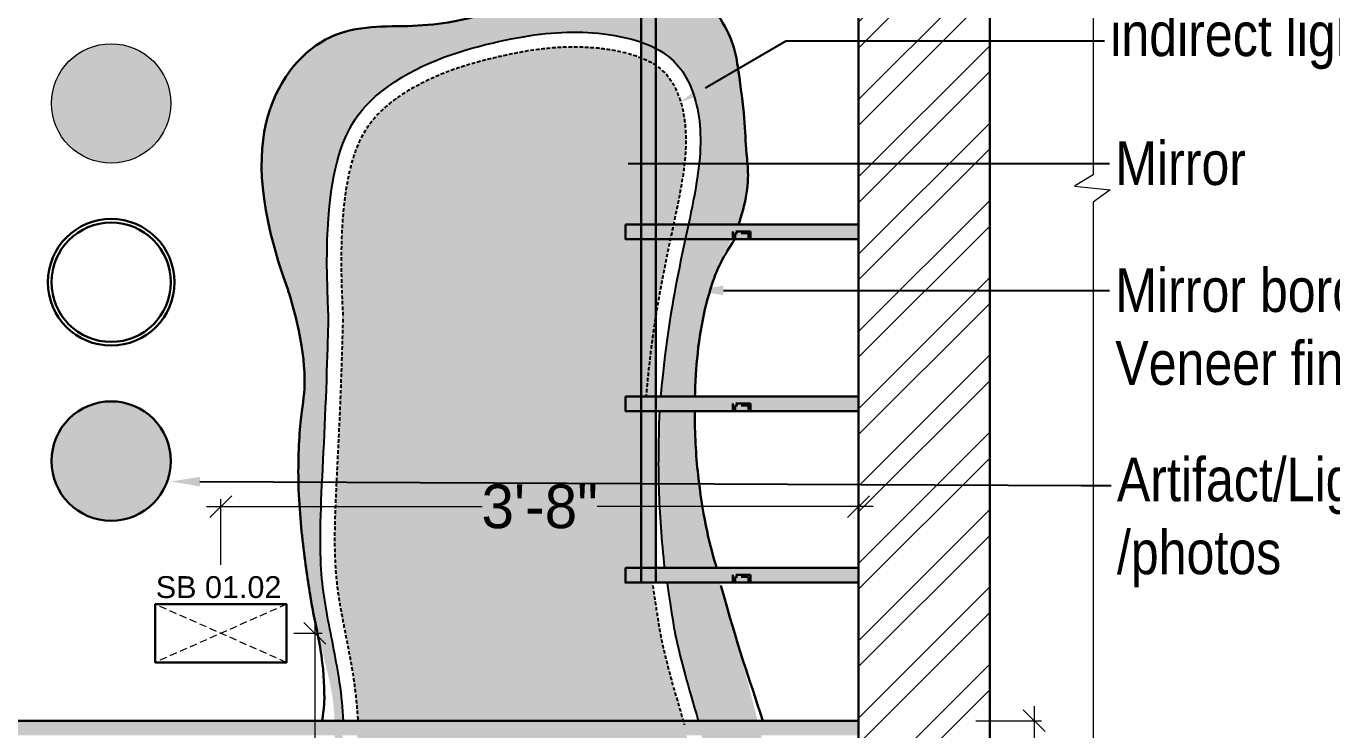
# Model space of a CAD drawing. Header units: millimetres. Extents: x 56222 to 3066687, y -650199 to -121287.
# Drawn here: x 134169.8 to 134259.4, y -183566.9 to -183518.6 of the extents above; entities that cross this region are included whole.
import ezdxf
from ezdxf import colors
from ezdxf.entities.mleader import LeaderData, LeaderLine
from ezdxf.math import Vec2, Vec3

# ---------------------------------------------------------------- set-up
doc = ezdxf.new("R2010")
doc.units = ezdxf.units.MM
doc.header["$MEASUREMENT"] = 0
doc.header["$PDMODE"] = 35
for name, pattern in [('00-Floor Plan$0$DASHED', [0.75, 0.5, -0.25]), ('DASHED', [0.75, 0.5, -0.25]), ('DASHED2', [0.375, 0.25, -0.125]), ('DASHEDX2', [1.5, 1, -0.5])]:
    doc.linetypes.add(name, pattern=pattern)
doc.layers.get('Defpoints').update_dxf_attribs({"color": 220})
doc.layers.add('AR HATCH-7', color=7, linetype='Continuous')
for name, color, linetype, lineweight in [('Dimension', 10, 'DASHEDX2', 20), ('el', 7, 'Continuous', 20), ('ELEC-wires', 1, 'DASHED2', 13), ('Electrical', 84, 'Continuous', 30), ('FURNI', 25, 'Continuous', 5), ('FURNITURE', 32, 'Continuous', 9), ('furniture dimensions', 1, 'DASHED', 0), ('FURNITURE-1', 252, 'Continuous', 13), ('glass', 132, 'Continuous', 20), ('GROUND FLOOR  ( HATCH )', 251, 'Continuous', 9), ('Text', 7, 'Continuous', 15), ('wall', 7, 'Continuous', 30), ('XX~SLAB ( BEAM )~ ( DIM )', 7, 'Continuous', 9)]:
    doc.layers.add(name, color=color, linetype=linetype, lineweight=lineweight)
doc.styles.add('century g', font='GOTHIC.TTF')
doc.styles.get("Standard").update_dxf_attribs({"font": 'arial.ttf', "height": 6})
doc.styles.add('style4', font='ARIALN.TTF')
doc.dimstyles.new('Archana', dxfattribs={"dimtxt": 2, "dimasz": 0.75, "dimexe": 0.5, "dimexo": 0.5, "dimgap": 0, "dimtad": 0, "dimzin": 0, "dimdsep": 46, "dimlunit": 4, "dimtxsty": 'century g', "dimblk": 'OBLIQUE', "dimcen": 0, "dimdle": 1, "dimclrd": 256, "dimclre": 256, "dimclrt": 256, "dimadec": 0, "dimazin": 0, "dimtfac": 1, "dimtofl": 0, "dimtmove": 1, "dimatfit": 3, "dimfxl": 1, "dimfxlon": 1, "dimtolj": 1, "dimtzin": 0, "dimlwd": -1, "dimlwe": -1, "dimarcsym": 0})

# ---------------------------------------------------------------- blocks, each defined once
blk = doc.blocks.new('_Oblique')
at = {"layer": 'wall', "color": 0, "lineweight": -2}
blk.add_line((-0.5, -0.5), (0.5, 0.5), dxfattribs=at)
blk = doc.blocks.new('*D216')
at = {"layer": 'Defpoints', "color": 0, "linetype": 'Continuous', "lineweight": 30, "transparency": 16777216}
for p in [(134226.929, -183566.255, 0), (134238.985, -183566.255), (134226.929, -183572.255)]:
    blk.add_point(p, dxfattribs=at)
at = {"layer": 'furniture dimensions', "color": 5, "linetype": 'Continuous', "transparency": 16777216}
for p, q in [((134238.985, -183565.255), (134238.985, -183567.642)), ((134234.985, -183566.255), (134239.485, -183566.255)), ((134238.985, -183573.255), (134238.985, -183570.868))]:
    blk.add_line(p, q, dxfattribs=at)
at = {"layer": 'furniture dimensions', "color": 5, "linetype": 'ByBlock', "transparency": 16777216}
blk.add_line((134234.985, -183572.255), (134239.485, -183572.255), dxfattribs=at)
at = {"layer": 'furniture dimensions', "color": 5, "linetype": 'Continuous', "transparency": 16777216, "xscale": 1.5, "yscale": 1.5, "zscale": 1.5}
for p, rotation in [((134238.985, -183566.255), 90), ((134238.985, -183572.255), 270)]:
    blk.add_blockref('_Oblique', p, dxfattribs=dict(at, rotation=rotation))
at = {"layer": 'furniture dimensions', "linetype": 'Continuous', "lineweight": 0, "transparency": 16777216, "insert": (134238.985, -183569.255), "char_height": 3, "attachment_point": 5, "rotation": 90, "style": 'century g'}
blk.add_mtext('\\A1;6"', dxfattribs=at)
blk = doc.blocks.new('6616')
at = {"color": 242, "linetype": 'DASHED', "true_color": 0xcd2027}
for p, q in [((386784.791, -36915.771), (386775.784, -36911.784)), ((386784.791, -36911.784), (386775.784, -36915.771))]:
    blk.add_line(p, q, dxfattribs=at)
at = {"layer": 'ELEC-wires', "color": 5, "linetype": 'ByBlock', "lineweight": 30, "ltscale": 4}
blk.add_lwpolyline([(386775.784, -36911.784), (386784.791, -36911.784), (386784.791, -36915.771), (386775.784, -36915.771)], close=True, dxfattribs=at)
blk = doc.blocks.new('*D223')
at = {"layer": 'Defpoints', "color": 0, "linetype": 'Continuous', "lineweight": 30, "transparency": 16777216}
for p in [(134183.189, -183551.568), (134183.189, -183560.261), (134226.929, -183560.995)]:
    blk.add_point(p, dxfattribs=at)
at = {"layer": 'furniture dimensions', "color": 5, "linetype": 'Continuous', "transparency": 16777216}
for p, q in [((134183.189, -183555.568), (134183.189, -183551.068)), ((134182.189, -183551.568), (134201.115, -183551.568)), ((134227.929, -183551.568), (134209.003, -183551.568))]:
    blk.add_line(p, q, dxfattribs=at)
at = {"layer": 'furniture dimensions', "color": 5, "linetype": 'ByBlock', "transparency": 16777216}
blk.add_line((134226.929, -183555.568), (134226.929, -183551.068), dxfattribs=at)
at = {"layer": 'furniture dimensions', "color": 5, "linetype": 'Continuous', "transparency": 16777216, "xscale": 1.5, "yscale": 1.5, "zscale": 1.5, "rotation": 180}
blk.add_blockref('_Oblique', (134183.189, -183551.568), dxfattribs=at)
at = {"layer": 'furniture dimensions', "color": 5, "linetype": 'Continuous', "transparency": 16777216, "xscale": 1.5, "yscale": 1.5, "zscale": 1.5}
blk.add_blockref('_Oblique', (134226.929, -183551.568), dxfattribs=at)
at = {"layer": 'furniture dimensions', "linetype": 'Continuous', "lineweight": 0, "transparency": 16777216, "insert": (134205.059, -183551.568), "char_height": 3, "attachment_point": 5, "style": 'century g'}
blk.add_mtext('\\A1;3\'-8"', dxfattribs=at)
blk = doc.blocks.new('*D224')
at = {"layer": 'Defpoints', "color": 0, "linetype": 'Continuous', "lineweight": 30, "transparency": 16777216}
for p in [(134187.692, -183560.261), (134189.635, -183597.12), (134199.702, -183597.12)]:
    blk.add_point(p, dxfattribs=at)
at = {"layer": 'furniture dimensions', "color": 5, "linetype": 'Continuous', "transparency": 16777216}
for p, q in [((134189.635, -183559.261), (134189.635, -183574.746)), ((134189.635, -183598.12), (134189.635, -183582.635)), ((134193.635, -183597.12), (134189.135, -183597.12))]:
    blk.add_line(p, q, dxfattribs=at)
at = {"layer": 'furniture dimensions', "color": 5, "linetype": 'ByBlock', "transparency": 16777216}
blk.add_line((134188.192, -183560.261), (134190.135, -183560.261), dxfattribs=at)
at = {"layer": 'furniture dimensions', "color": 5, "linetype": 'Continuous', "transparency": 16777216, "xscale": 1.5, "yscale": 1.5, "zscale": 1.5}
for p, rotation in [((134189.635, -183560.261), 90), ((134189.635, -183597.12), 270)]:
    blk.add_blockref('_Oblique', p, dxfattribs=dict(at, rotation=rotation))
at = {"layer": 'furniture dimensions', "linetype": 'Continuous', "lineweight": 0, "transparency": 16777216, "insert": (134189.635, -183578.691), "char_height": 3, "attachment_point": 5, "rotation": 90, "style": 'century g'}
blk.add_mtext('\\A1;3\'-1"', dxfattribs=at)

msp = doc.modelspace()

# ---------------------------------------------------------------- hatches: boundary and pattern name
at = {"layer": 'AR HATCH-7', "lineweight": 18, "true_color": 0x939598, "transparency": 33554687}
h = msp.add_hatch(dxfattribs=at)
h.set_pattern_fill('ANSI32', color=252, scale=10)
h.set_pattern_definition([(45, (-19.982, -2.0757), (-2.65165043, 2.65165043), []), (45, (-18.2143, -2.0757), (-2.65165043, 2.65165043), [])])
h.paths.add_polyline_path([(134097.923, -183473.12), (134093.429, -183473.12), (134093.429, -183597.12), (134097.923, -183597.12)])
h.paths.add_polyline_path([(134235.929, -183473.12), (134226.929, -183473.12), (134226.929, -183597.12), (134235.929, -183597.12)])
at = {"layer": 'AR HATCH-7', "lineweight": 30, "true_color": 0xdec05f, "transparency": 33554687}
h = msp.add_hatch(color=53, dxfattribs=at)
h.dxf.hatch_style = 1
h.paths.add_polyline_path([(134213.024, -183492.12), (134212.024, -183492.12), (134212.024, -183556.784), (134213.024, -183556.784)])
at = {"layer": 'AR HATCH-7', "lineweight": 30, "true_color": 0xc08768, "transparency": 33554653}
h = msp.add_hatch(color=23, dxfattribs=at)
h.dxf.hatch_style = 1
edge = h.paths.add_edge_path()
edge.add_spline(control_points=[(134218.702, -183532.209), (134218.848, -183531.765), (134219.533, -183529.487), (134219.164, -183527.181), (134219.167, -183525.15), (134218.682, -183521.595), (134218.301, -183518.96), (134214.64, -183514.331), (134210.227, -183514.285), (134207.27, -183515.27), (134201.826, -183517.896), (134196.417, -183518.819), (134190.594, -183518.359), (134185.479, -183523.897), (134185.791, -183531.167), (134187.792, -183536.714)], knot_values=[0, 0, 0, 0, 0.226744, 1.226744, 2.226744, 3.226744, 4.226744, 5.226744, 6.226744, 7.226744, 8.226744, 9.226744, 10.226744, 11.226744, 12.226744, 12.226744, 12.226744, 12.226744], degree=3, periodic=0)
edge.add_spline(control_points=[(134187.792, -183536.714), (134187.792, -183536.714), (134188.697, -183539.58), (134189.07, -183543.461), (134188.604, -183545.275), (134188.387, -183550.43), (134188.977, -183555.596), (134189.481, -183558.817), (134190.685, -183563.656), (134190.906, -183564.791), (134190.973, -183566.065), (134190.979, -183566.255)], knot_values=[31.883555, 31.883555, 31.883555, 31.883555, 32.883555, 33.883555, 34.883555, 35.883555, 36.883555, 37.883555, 38.883555, 39.883555, 40, 40, 40, 40], degree=3, periodic=0)
edge.add_spline(control_points=[(134190.979, -183566.255), (134190.99, -183568.348), (134190.968, -183570.33), (134190.903, -183574.255)], knot_values=[31.421017, 31.421017, 31.421017, 31.421017, 31.7448, 31.7448, 31.7448, 31.7448], degree=3, periodic=0)
edge.add_spline(control_points=[(134190.903, -183574.255), (134190.657, -183576.74), (134190.402, -183578.376), (134189.95, -183582.333), (134191.107, -183586.956), (134193.276, -183590.376), (134196.892, -183592.687), (134203.641, -183591.794), (134207.798, -183590.17), (134210.337, -183588.512), (134215.871, -183584.517), (134219.083, -183583.141), (134220.525, -183580.461), (134221.43, -183577.121)], knot_values=[19.749544, 19.749544, 19.749544, 19.749544, 20.323151, 21.323151, 22.323151, 23.323151, 24.323151, 25.323151, 26.323151, 27.323151, 28.323151, 29.323151, 29.573606, 29.573606, 29.573606, 29.573606], degree=3, periodic=0)
edge.add_spline(control_points=[(134221.43, -183577.121), (134221.488, -183575.147), (134221.477, -183573.569), (134221.418, -183572.282)], knot_values=[17.287734, 17.287734, 17.287734, 17.287734, 17.403786, 17.403786, 17.403786, 17.403786], degree=3, periodic=0)
edge.add_spline(control_points=[(134221.418, -183572.282), (134219.381, -183563.215), (134218.673, -183561.306), (134217.49, -183556.98)], knot_values=[16.250706, 16.250706, 16.250706, 16.250706, 16.982788, 16.982788, 16.982788, 16.982788], degree=3, periodic=0)
edge.add_spline(control_points=[(134217.49, -183556.98), (134217.49, -183556.98), (134216.735, -183554.349), (134215.898, -183550.503), (134215.698, -183546.567), (134215.692, -183545.18)], knot_values=[14.425563, 14.425563, 14.425563, 14.425563, 14.507648, 15.507648, 16.082085, 16.082085, 16.082085, 16.082085], degree=3, periodic=0)
edge.add_spline(control_points=[(134215.692, -183545.18), (134215.725, -183543.27), (134215.865, -183540.45), (134216.415, -183537.41), (134217.445, -183534.731), (134218.702, -183532.209)], knot_values=[12.596585, 12.596585, 12.596585, 12.596585, 12.831602, 13.831602, 14.235018, 14.235018, 14.235018, 14.235018], degree=3, periodic=0)
edge = h.paths.add_edge_path(flags=16)
edge.add_spline(control_points=[(134190.58, -183538.515), (134189.972, -183527.781), (134193.734, -183522.109), (134202.249, -183519.441), (134208.053, -183518.731), (134213.58, -183519.836), (134215.792, -183522.755), (134216.384, -183527.331), (134214.883, -183533.762), (134213.772, -183539.551), (134213.383, -183543.626), (134213.243, -183546.121)], knot_values=[0, 0, 0, 0, 1, 2, 3, 4, 5, 6, 7, 8, 8.432235, 8.432235, 8.432235, 8.432235], degree=3, periodic=0)
edge.add_spline(control_points=[(134213.243, -183546.121), (134213.188, -183547.461), (134213.165, -183550.497), (134213.414, -183553.837), (134213.612, -183555.574)], knot_values=[8.564406, 8.564406, 8.564406, 8.564406, 9, 9.506176, 9.506176, 9.506176, 9.506176], degree=3, periodic=0)
edge.add_spline(control_points=[(134213.612, -183555.574), (134214.227, -183559.69), (134214.677, -183561.992), (134215.24, -183563.838), (134217.537, -183572.302)], knot_values=[9.888117, 9.888117, 9.888117, 9.888117, 10, 10.650351, 10.650351, 10.650351, 10.650351], degree=3, periodic=0)
edge.add_spline(control_points=[(134217.537, -183572.302), (134217.655, -183573.165), (134217.711, -183574.47), (134217.59, -183576.885)], knot_values=[11.061857, 11.061857, 11.061857, 11.061857, 11.163303, 11.163303, 11.163303, 11.163303], degree=3, periodic=0)
edge.add_spline(control_points=[(134217.59, -183576.885), (134216.018, -183580.928), (134209.484, -183584.887), (134204.71, -183586.617), (134198.7, -183587.383), (134194.545, -183585.653), (134192.707, -183580.632), (134191.546, -183574.263)], knot_values=[14.12882, 14.12882, 14.12882, 14.12882, 15, 16, 17, 18, 18.438541, 18.438541, 18.438541, 18.438541], degree=3, periodic=0)
edge.add_spline(control_points=[(134191.546, -183574.263), (134191.569, -183573.267), (134191.588, -183572.423), (134191.604, -183571.705)], knot_values=[21.820807, 21.820807, 21.820807, 21.820807, 21.848871, 21.848871, 21.848871, 21.848871], degree=3, periodic=0)
edge.add_spline(control_points=[(134191.604, -183571.705), (134191.549, -183565.43), (134191.355, -183563.261), (134190.435, -183559.032), (134189.805, -183554.791), (134190.401, -183545.629), (134190.58, -183538.515), (134190.58, -183538.515)], knot_values=[22.336169, 22.336169, 22.336169, 22.336169, 23, 24, 25, 26, 27, 27, 27, 27], degree=3, periodic=0)
edge = h.paths.add_edge_path(flags=0)
edge.add_spline(control_points=[(134212.244, -183546.065), (134212.267, -183545.659), (134212.289, -183545.286), (134212.381, -183543.838), (134212.447, -183543.016), (134212.551, -183541.962), (134212.586, -183541.641), (134212.659, -183541.019), (134212.697, -183540.716), (134212.904, -183539.145), (134213.098, -183537.945), (134213.517, -183535.645), (134213.741, -183534.545), (134214.168, -183532.54), (134214.367, -183531.633), (134214.724, -183529.853), (134214.878, -183528.986), (134215.07, -183527.396), (134215.102, -183526.676), (134215.052, -183525.372), (134214.973, -183524.789), (134214.726, -183523.733), (134214.558, -183523.256), (134214.151, -183522.434), (134213.911, -183522.087), (134213.242, -183521.41), (134212.778, -183521.094), (134211.494, -183520.555), (134210.692, -183520.342), (134209.386, -183520.138), (134208.932, -183520.088), (134208.012, -183520.028), (134207.547, -183520.017), (134206.237, -183520.042), (134205.373, -183520.119), (134203.967, -183520.336), (134203.48, -183520.425), (134202.461, -183520.637), (134201.925, -183520.76), (134199.925, -183521.271), (134198.374, -183521.773), (134196.191, -183522.908), (134195.487, -183523.35), (134194.59, -183524.059), (134194.362, -183524.254), (134193.731, -183524.867), (134193.356, -183525.323), (134192.673, -183526.512), (134192.366, -183527.248), (134191.747, -183529.617), (134191.504, -183531.506), (134191.451, -183535.358), (134191.485, -183536.811), (134191.578, -183538.459)], knot_values=[0, 0, 0, 0, 0.069895, 0.069895, 0.293482, 0.293482, 0.405276, 0.405276, 0.517069, 0.517069, 0.989165, 0.989165, 1.461261, 1.461261, 1.874286, 1.874286, 2.312822, 2.312822, 2.751359, 2.751359, 3.179227, 3.179227, 3.607095, 3.607095, 4.034962, 4.034962, 4.556296, 4.556296, 5.07763, 5.07763, 5.338296, 5.338296, 5.598963, 5.598963, 6.061842, 6.061842, 6.293282, 6.293282, 6.524722, 6.524722, 7.13003, 7.13003, 7.432684, 7.432684, 7.542838, 7.542838, 7.754604, 7.754604, 7.96637, 7.96637, 8.276947, 8.276947, 8.432235, 8.432235, 8.432235, 8.432235], degree=3, periodic=0)
edge.add_spline(control_points=[(134212.618, -183555.687), (134212.397, -183553.746), (134212.255, -183551.736), (134212.18, -183548.538), (134212.195, -183547.284), (134212.244, -183546.08)], knot_values=[8.564406, 8.564406, 8.564406, 8.564406, 9.121604, 9.121604, 9.506176, 9.506176, 9.506176, 9.506176], degree=3, periodic=0)
edge.add_spline(control_points=[(134216.572, -183572.564), (134216.567, -183572.547), (134216.563, -183572.531), (134215.345, -183568.042), (134214.641, -183565.505), (134213.978, -183563.041), (134213.822, -183562.445), (134213.628, -183561.657), (134213.57, -183561.413), (134213.489, -183561.055), (134213.463, -183560.938), (134213.425, -183560.761), (134213.413, -183560.702), (134213.388, -183560.584), (134213.376, -183560.529), (134213.341, -183560.357), (134213.318, -183560.231), (134213.237, -183559.751), (134213.168, -183559.323), (134212.953, -183557.918), (134212.814, -183557.002), (134212.623, -183555.722)], knot_values=[9.888117, 9.888117, 9.888117, 9.888117, 9.889386, 9.889386, 10.234232, 10.234232, 10.391559, 10.391559, 10.470222, 10.470222, 10.509554, 10.509554, 10.52922, 10.52922, 10.548886, 10.548886, 10.576825, 10.576825, 10.615565, 10.615565, 10.650351, 10.650351, 10.650351, 10.650351], degree=3, periodic=0)
edge.add_spline(control_points=[(134216.546, -183572.437), (134216.595, -183572.796), (134216.634, -183573.255), (134216.666, -183574.516), (134216.658, -183575.318), (134216.607, -183576.509), (134216.599, -183576.669), (134216.591, -183576.835)], knot_values=[11.061857, 11.061857, 11.061857, 11.061857, 11.109048, 11.109048, 11.156239, 11.156239, 11.163303, 11.163303, 11.163303, 11.163303], degree=3, periodic=0)
edge.add_arc((134201.028, -183567.666), 18.063, 278.85295, 329.49548, ccw=False)
edge.add_arc((134200.863, -183578.712), 7.412, 209.04013, 293.41374, ccw=False)
edge.add_arc((134212.292, -183573.853), 19.806, 173.7491, 205.27742, ccw=False)
edge.add_spline(control_points=[(134192.604, -183571.697), (134192.594, -183570.556), (134192.583, -183569.593), (134192.548, -183567.139), (134192.521, -183566.082), (134192.464, -183564.833), (134192.439, -183564.469), (134192.379, -183563.862), (134192.345, -183563.624), (134192.273, -183563.148), (134192.234, -183562.907), (134192.11, -183562.177), (134192.017, -183561.682), (134191.801, -183560.568), (134191.678, -183559.949), (134191.481, -183558.919), (134191.405, -183558.504), (134191.269, -183557.677), (134191.209, -183557.26), (134191.061, -183555.932), (134191.003, -183554.94), (134191.015, -183552.751), (134191.05, -183551.708), (134191.135, -183549.783), (134191.176, -183548.952), (134191.255, -183547.372), (134191.291, -183546.632), (134191.394, -183544.366), (134191.451, -183542.773), (134191.537, -183540.14), (134191.565, -183539.102), (134191.578, -183538.601), (134191.58, -183538.541), (134191.58, -183538.54)], knot_values=[22.336169, 22.336169, 22.336169, 22.336169, 22.4567, 22.4567, 22.697762, 22.697762, 22.859395, 22.859395, 23.021028, 23.021028, 23.182661, 23.182661, 23.505928, 23.505928, 23.908586, 23.908586, 24.193194, 24.193194, 24.477803, 24.477803, 25.04702, 25.04702, 25.448184, 25.448184, 25.724732, 25.724732, 25.954227, 25.954227, 26.413218, 26.413218, 26.872209, 26.872209, 27, 27, 27, 27], degree=3, periodic=0)
at = {"layer": 'AR HATCH-7', "lineweight": 30, "true_color": 0xf1e8df, "transparency": 33554687}
h = msp.add_hatch(color=254, dxfattribs=at)
h.dxf.hatch_style = 1
h.paths.add_polyline_path([(134154.292, -183548.442, 1), (134146.102, -183548.442, 1)])
h.paths.add_polyline_path([(134171.563, -183523.91, 1), (134179.753, -183523.91, 1)])
h.paths.add_polyline_path([(134120.641, -183523.91, 1), (134128.831, -183523.91, 1)])
at = {"layer": 'AR HATCH-7', "lineweight": 30, "true_color": 0x000000, "transparency": 33554653}
h = msp.add_hatch(color=18, dxfattribs=at)
h.dxf.hatch_style = 1
h.set_gradient(color1=(199, 200, 202), name='SPHERICAL')
edge = h.paths.add_edge_path()
edge.add_spline(control_points=[(134212.618, -183555.687), (134212.397, -183553.746), (134212.255, -183551.736), (134212.18, -183548.538), (134212.195, -183547.284), (134212.244, -183546.08)], knot_values=[8.564406, 8.564406, 8.564406, 8.564406, 9.121604, 9.121604, 9.506176, 9.506176, 9.506176, 9.506176], degree=3, periodic=0)
edge.add_spline(control_points=[(134212.244, -183546.065), (134212.267, -183545.659), (134212.289, -183545.286), (134212.381, -183543.838), (134212.447, -183543.016), (134212.551, -183541.962), (134212.586, -183541.641), (134212.659, -183541.019), (134212.697, -183540.716), (134212.904, -183539.145), (134213.098, -183537.945), (134213.517, -183535.645), (134213.741, -183534.545), (134214.168, -183532.54), (134214.367, -183531.633), (134214.724, -183529.853), (134214.878, -183528.986), (134215.07, -183527.396), (134215.102, -183526.676), (134215.052, -183525.372), (134214.973, -183524.789), (134214.726, -183523.733), (134214.558, -183523.256), (134214.151, -183522.434), (134213.911, -183522.087), (134213.242, -183521.41), (134212.778, -183521.094), (134211.494, -183520.555), (134210.692, -183520.342), (134209.386, -183520.138), (134208.932, -183520.088), (134208.012, -183520.028), (134207.547, -183520.017), (134206.237, -183520.042), (134205.373, -183520.119), (134203.967, -183520.336), (134203.48, -183520.425), (134202.461, -183520.637), (134201.925, -183520.76), (134199.925, -183521.271), (134198.374, -183521.773), (134196.191, -183522.908), (134195.487, -183523.35), (134194.59, -183524.059), (134194.362, -183524.254), (134193.731, -183524.867), (134193.356, -183525.323), (134192.673, -183526.512), (134192.366, -183527.248), (134191.747, -183529.617), (134191.504, -183531.506), (134191.451, -183535.358), (134191.485, -183536.811), (134191.578, -183538.459)], knot_values=[0, 0, 0, 0, 0.069895, 0.069895, 0.293482, 0.293482, 0.405276, 0.405276, 0.517069, 0.517069, 0.989165, 0.989165, 1.461261, 1.461261, 1.874286, 1.874286, 2.312822, 2.312822, 2.751359, 2.751359, 3.179227, 3.179227, 3.607095, 3.607095, 4.034962, 4.034962, 4.556296, 4.556296, 5.07763, 5.07763, 5.338296, 5.338296, 5.598963, 5.598963, 6.061842, 6.061842, 6.293282, 6.293282, 6.524722, 6.524722, 7.13003, 7.13003, 7.432684, 7.432684, 7.542838, 7.542838, 7.754604, 7.754604, 7.96637, 7.96637, 8.276947, 8.276947, 8.432235, 8.432235, 8.432235, 8.432235], degree=3, periodic=0)
edge.add_spline(control_points=[(134191.58, -183538.54), (134191.58, -183538.541), (134191.578, -183538.601), (134191.565, -183539.102), (134191.537, -183540.14), (134191.451, -183542.773), (134191.394, -183544.366), (134191.291, -183546.632), (134191.255, -183547.372), (134191.176, -183548.952), (134191.135, -183549.783), (134191.05, -183551.708), (134191.015, -183552.751), (134191.003, -183554.94), (134191.061, -183555.932), (134191.209, -183557.26), (134191.269, -183557.677), (134191.405, -183558.504), (134191.481, -183558.919), (134191.678, -183559.949), (134191.801, -183560.568), (134192.017, -183561.682), (134192.11, -183562.177), (134192.234, -183562.907), (134192.273, -183563.148), (134192.345, -183563.624), (134192.379, -183563.862), (134192.439, -183564.469), (134192.464, -183564.833), (134192.521, -183566.082), (134192.548, -183567.139), (134192.583, -183569.593), (134192.594, -183570.556), (134192.604, -183571.697)], knot_values=[22.336169, 22.336169, 22.336169, 22.336169, 22.46396, 22.46396, 22.922951, 22.922951, 23.381942, 23.381942, 23.611437, 23.611437, 23.887985, 23.887985, 24.289148, 24.289148, 24.858366, 24.858366, 25.142974, 25.142974, 25.427583, 25.427583, 25.830241, 25.830241, 26.153507, 26.153507, 26.315141, 26.315141, 26.476774, 26.476774, 26.638407, 26.638407, 26.879469, 26.879469, 27, 27, 27, 27], degree=3, periodic=0)
edge.add_arc((134212.292, -183573.853), 19.806, 173.7491, 205.27742)
edge.add_arc((134200.863, -183578.712), 7.412, 209.04013, 293.41374)
edge.add_arc((134201.028, -183567.666), 18.063, 278.85295, 329.49548)
edge.add_spline(control_points=[(134216.591, -183576.835), (134216.599, -183576.669), (134216.607, -183576.509), (134216.658, -183575.318), (134216.666, -183574.516), (134216.634, -183573.255), (134216.595, -183572.796), (134216.546, -183572.437)], knot_values=[11.061857, 11.061857, 11.061857, 11.061857, 11.068921, 11.068921, 11.116112, 11.116112, 11.163303, 11.163303, 11.163303, 11.163303], degree=3, periodic=0)
edge.add_spline(control_points=[(134216.572, -183572.564), (134216.567, -183572.547), (134216.563, -183572.531), (134215.345, -183568.042), (134214.641, -183565.505), (134213.978, -183563.041), (134213.822, -183562.445), (134213.628, -183561.657), (134213.57, -183561.413), (134213.489, -183561.055), (134213.463, -183560.938), (134213.425, -183560.761), (134213.413, -183560.702), (134213.388, -183560.584), (134213.376, -183560.529), (134213.341, -183560.357), (134213.318, -183560.231), (134213.237, -183559.751), (134213.168, -183559.323), (134212.953, -183557.918), (134212.814, -183557.002), (134212.623, -183555.722)], knot_values=[9.888117, 9.888117, 9.888117, 9.888117, 9.889386, 9.889386, 10.234232, 10.234232, 10.391559, 10.391559, 10.470222, 10.470222, 10.509554, 10.509554, 10.52922, 10.52922, 10.548886, 10.548886, 10.576825, 10.576825, 10.615565, 10.615565, 10.650351, 10.650351, 10.650351, 10.650351], degree=3, periodic=0)
at = {"layer": 'AR HATCH-7', "lineweight": 30, "true_color": 0xbd9865, "transparency": 33554687}
h = msp.add_hatch(color=33, dxfattribs=at)
h.dxf.hatch_style = 1
h.paths.add_polyline_path([(134226.929, -183566.255), (134122.164, -183566.255), (134122.164, -183567.255), (134226.929, -183567.255)])
at = {"layer": 'FURNITURE-1', "lineweight": 30, "true_color": 0x7d5120, "transparency": 33554607}
h = msp.add_hatch(color=27, dxfattribs=at)
h.dxf.hatch_style = 1
h.paths.add_polyline_path([(134212.024, -183532.209), (134210.935, -183532.209), (134210.935, -183533.213), (134212.024, -183533.213)])
edge = h.paths.add_edge_path()
edge.add_spline(control_points=[(134214.025, -183533.213), (134214.097, -183532.874), (134214.169, -183532.539), (134214.24, -183532.209)], knot_values=[6.781726, 6.781726, 6.781726, 6.781726, 6.932277, 6.932277, 6.932277, 6.932277], degree=3, periodic=0)
edge.add_line((134214.24, -183532.209), (134212.024, -183532.209))
edge.add_line((134212.024, -183532.209), (134212.024, -183533.213))
edge.add_line((134212.024, -183533.213), (134214.025, -183533.213))
edge = h.paths.add_edge_path()
edge.add_spline(control_points=[(134215.047, -183533.213), (134215.12, -183532.875), (134215.192, -183532.54), (134215.262, -183532.209)], knot_values=[6.750002, 6.750002, 6.750002, 6.750002, 6.90119, 6.90119, 6.90119, 6.90119], degree=3, periodic=0)
edge.add_line((134215.262, -183532.209), (134214.24, -183532.209))
edge.add_spline(control_points=[(134214.24, -183532.209), (134214.169, -183532.539), (134214.097, -183532.874), (134214.025, -183533.213)], knot_values=[6.781726, 6.781726, 6.781726, 6.781726, 6.932277, 6.932277, 6.932277, 6.932277], degree=3, periodic=0)
edge.add_line((134214.025, -183533.213), (134215.047, -183533.213))
edge = h.paths.add_edge_path()
edge.add_spline(control_points=[(134215.262, -183532.209), (134215.192, -183532.54), (134215.12, -183532.875), (134215.047, -183533.213)], knot_values=[6.750002, 6.750002, 6.750002, 6.750002, 6.90119, 6.90119, 6.90119, 6.90119], degree=3, periodic=0)
edge.add_line((134215.047, -183533.213), (134226.929, -183533.213))
edge.add_line((134226.929, -183533.213), (134226.929, -183532.209))
edge.add_line((134226.929, -183532.209), (134215.262, -183532.209))
h = msp.add_hatch(color=27, dxfattribs=at)
h.dxf.hatch_style = 1
h.paths.add_polyline_path([(134212.024, -183544.013), (134210.935, -183544.013), (134210.935, -183545.018), (134212.024, -183545.018)])
edge = h.paths.add_edge_path()
edge.add_spline(control_points=[(134214.025, -183545.018), (134214.097, -183544.679), (134214.169, -183544.344), (134214.24, -183544.013)], knot_values=[6.781726, 6.781726, 6.781726, 6.781726, 6.932277, 6.932277, 6.932277, 6.932277], degree=3, periodic=0)
edge.add_line((134214.24, -183544.013), (134212.024, -183544.013))
edge.add_line((134212.024, -183544.013), (134212.024, -183545.018))
edge.add_line((134212.024, -183545.018), (134214.025, -183545.018))
edge = h.paths.add_edge_path()
edge.add_spline(control_points=[(134215.047, -183545.018), (134215.12, -183544.68), (134215.192, -183544.345), (134215.262, -183544.013)], knot_values=[6.750002, 6.750002, 6.750002, 6.750002, 6.90119, 6.90119, 6.90119, 6.90119], degree=3, periodic=0)
edge.add_line((134215.262, -183544.013), (134214.24, -183544.013))
edge.add_spline(control_points=[(134214.24, -183544.013), (134214.169, -183544.344), (134214.097, -183544.679), (134214.025, -183545.018)], knot_values=[6.781726, 6.781726, 6.781726, 6.781726, 6.932277, 6.932277, 6.932277, 6.932277], degree=3, periodic=0)
edge.add_line((134214.025, -183545.018), (134215.047, -183545.018))
edge = h.paths.add_edge_path()
edge.add_spline(control_points=[(134215.262, -183544.013), (134215.192, -183544.345), (134215.12, -183544.68), (134215.047, -183545.018)], knot_values=[6.750002, 6.750002, 6.750002, 6.750002, 6.90119, 6.90119, 6.90119, 6.90119], degree=3, periodic=0)
edge.add_line((134215.047, -183545.018), (134226.929, -183545.018))
edge.add_line((134226.929, -183545.018), (134226.929, -183544.013))
edge.add_line((134226.929, -183544.013), (134215.262, -183544.013))
h = msp.add_hatch(color=27, dxfattribs=at)
h.dxf.hatch_style = 1
h.paths.add_polyline_path([(134212.024, -183555.779), (134210.935, -183555.779), (134210.935, -183556.784), (134212.024, -183556.784)])
edge = h.paths.add_edge_path()
edge.add_spline(control_points=[(134214.025, -183556.784), (134214.097, -183556.445), (134214.169, -183556.11), (134214.24, -183555.779)], knot_values=[6.781726, 6.781726, 6.781726, 6.781726, 6.932277, 6.932277, 6.932277, 6.932277], degree=3, periodic=0)
edge.add_line((134214.24, -183555.779), (134212.024, -183555.779))
edge.add_line((134212.024, -183555.779), (134212.024, -183556.784))
edge.add_line((134212.024, -183556.784), (134214.025, -183556.784))
edge = h.paths.add_edge_path()
edge.add_spline(control_points=[(134215.047, -183556.784), (134215.12, -183556.446), (134215.192, -183556.111), (134215.262, -183555.779)], knot_values=[6.750002, 6.750002, 6.750002, 6.750002, 6.90119, 6.90119, 6.90119, 6.90119], degree=3, periodic=0)
edge.add_line((134215.262, -183555.779), (134214.24, -183555.779))
edge.add_spline(control_points=[(134214.24, -183555.779), (134214.169, -183556.11), (134214.097, -183556.445), (134214.025, -183556.784)], knot_values=[6.781726, 6.781726, 6.781726, 6.781726, 6.932277, 6.932277, 6.932277, 6.932277], degree=3, periodic=0)
edge.add_line((134214.025, -183556.784), (134215.047, -183556.784))
edge = h.paths.add_edge_path()
edge.add_spline(control_points=[(134215.262, -183555.779), (134215.192, -183556.111), (134215.12, -183556.446), (134215.047, -183556.784)], knot_values=[6.750002, 6.750002, 6.750002, 6.750002, 6.90119, 6.90119, 6.90119, 6.90119], degree=3, periodic=0)
edge.add_line((134215.047, -183556.784), (134226.929, -183556.784))
edge.add_line((134226.929, -183556.784), (134226.929, -183555.779))
edge.add_line((134226.929, -183555.779), (134215.262, -183555.779))
at = {"layer": 'GROUND FLOOR  ( HATCH )', "lineweight": 30, "true_color": 0xcd2027}
h = msp.add_hatch(color=242, dxfattribs=at)
h.dxf.hatch_style = 1
h.set_gradient(color1=(147, 149, 152), name='CURVED')
h.paths.add_polyline_path([(134179.753, -183548.442, 1), (134171.563, -183548.442, 1)])

# ---------------------------------------------------------------- linework, layer by layer
at = {"layer": 'Dimension', "color": 18, "lineweight": 30, "true_color": 0x000000}
for points in [[(134218.309, -183533.213), (134219.518, -183533.213), (134219.518, -183532.688), (134218.309, -183532.688)], [(134218.309, -183545.018), (134219.518, -183545.018), (134219.518, -183544.493), (134218.309, -183544.493)], [(134218.309, -183556.784), (134219.518, -183556.784), (134219.518, -183556.258), (134218.309, -183556.258)]]:
    msp.add_lwpolyline(points, close=True, dxfattribs=at)
at = {"layer": 'Dimension', "color": 3, "linetype": '00-Floor Plan$0$DASHED', "lineweight": 30}
for points in [[(134218.471, -183533.213), (134219.38, -183533.213), (134219.38, -183532.821), (134218.471, -183532.821)], [(134218.471, -183545.018), (134219.38, -183545.018), (134219.38, -183544.625), (134218.471, -183544.625)], [(134218.471, -183556.784), (134219.38, -183556.784), (134219.38, -183556.391), (134218.471, -183556.391)]]:
    msp.add_lwpolyline(points, close=True, dxfattribs=at)
at = {"layer": 'FURNI', "lineweight": 0}
msp.add_circle((134175.658, -183523.91, -0.283), 4.095, dxfattribs=at)
at = {"layer": 'FURNI', "color": 3, "lineweight": 30}
msp.add_circle((134175.658, -183536.176, -0.566), 4.345, dxfattribs=at)
at = {"layer": 'FURNI', "lineweight": 30}
for centre in [(134175.658, -183536.176, -0.283), (134175.658, -183548.442, -0.283)]:
    msp.add_circle(centre, 4.095, dxfattribs=at)
at = {"layer": 'FURNITURE', "lineweight": 30}
for p, q in [((134226.929, -183532.209), (134226.929, -183533.581)), ((134122.164, -183566.255, 0), (134191.603, -183566.255)), ((134191.603, -183566.255, 0), (134226.929, -183566.255, 0))]:
    msp.add_line(p, q, dxfattribs=at)
for points in [[(134213.024, -183492.12), (134213.024, -183556.784), (134212.024, -183556.784), (134212.024, -183492.12)], [(134210.935, -183532.209), (134226.929, -183532.209), (134226.929, -183533.213), (134210.935, -183533.213)], [(134210.935, -183544.013), (134226.929, -183544.013), (134226.929, -183545.018), (134210.935, -183545.018)], [(134210.935, -183555.779), (134226.929, -183555.779), (134226.929, -183556.784), (134210.935, -183556.784)]]:
    msp.add_lwpolyline(points, close=True, dxfattribs=at)
for points, knots in [([(134187.792, -183536.714), (134185.791, -183531.167), (134185.479, -183523.897), (134190.594, -183518.359), (134196.417, -183518.819), (134201.826, -183517.896), (134207.27, -183515.27), (134210.227, -183514.285), (134214.64, -183514.331), (134218.301, -183518.96), (134218.682, -183521.595), (134219.167, -183525.15), (134219.164, -183527.181), (134219.533, -183529.487), (134218.848, -183531.765), (134218.702, -183532.209)], [0, 0, 0, 0, 1, 2, 3, 4, 5, 6, 7, 8, 9, 10, 11, 12, 12.226744, 12.226744, 12.226744, 12.226744]), ([(134218.446, -183533.213), (134217.445, -183534.731, 0), (134216.415, -183537.41, 0), (134215.865, -183540.45, 0), (134215.725, -183543.27, 0), (134215.709, -183544.013)], [12.596585, 12.596585, 12.596585, 12.596585, 13, 14, 14.235018, 14.235018, 14.235018, 14.235018]), ([(134190.134, -183566.255), (134190.254, -183565.346), (134190.308, -183564.791), (134190.266, -183562.236), (134189.481, -183558.817), (134188.977, -183555.596), (134188.387, -183550.43), (134188.604, -183545.275), (134189.07, -183543.461), (134188.697, -183539.58), (134187.792, -183536.714), (134187.792, -183536.714)], [31.883555, 31.883555, 31.883555, 31.883555, 32, 33, 34, 35, 36, 37, 38, 39, 40, 40, 40, 40]), ([(134215.692, -183545.018), (134215.698, -183546.567, 0), (134215.898, -183550.503, 0), (134216.726, -183554.309, 0), (134217.19, -183555.729, 0), (134217.2, -183555.779, 0)], [14.425563, 14.425563, 14.425563, 14.425563, 15, 16, 16.064809, 16.064809, 16.064809, 16.064809])]:
    msp.add_open_spline(points, degree=3, knots=knots, dxfattribs=at)
msp.add_open_spline([(134217.49, -183556.98, 0), (134218.673, -183561.306), (134219.381, -183563.215), (134220.369, -183566.255)], degree=3, dxfattribs=at)
at = {"layer": 'glass', "lineweight": 25}
for points, knots in [([(134190.58, -183538.515), (134189.972, -183527.781), (134193.734, -183522.109), (134202.249, -183519.441), (134208.053, -183518.731), (134213.58, -183519.836), (134215.792, -183522.755), (134216.384, -183527.331), (134214.883, -183533.762), (134213.772, -183539.551), (134213.383, -183543.626), (134213.366, -183544.013)], [0, 0, 0, 0, 1, 2, 3, 4, 5, 6, 7, 8, 8.432235, 8.432235, 8.432235, 8.432235]), ([(134191.603, -183566.255), (134191.549, -183565.43), (134191.355, -183563.261), (134190.435, -183559.032), (134189.805, -183554.791), (134190.401, -183545.629), (134190.58, -183538.515), (134190.58, -183538.515)], [22.336169, 22.336169, 22.336169, 22.336169, 23, 24, 25, 26, 27, 27, 27, 27]), ([(134213.268, -183545.009), (134213.188, -183547.461), (134213.165, -183550.497), (134213.414, -183553.837), (134213.612, -183555.81, 0)], [8.5644061, 8.5644061, 8.5644061, 8.5644061, 9, 9.5061758, 9.5061758, 9.5061758, 9.5061758]), ([(134213.799, -183556.824, 0), (134214.227, -183559.69), (134214.677, -183561.992), (134215.24, -183563.838), (134215.939, -183566.255)], [9.8881173, 9.8881173, 9.8881173, 9.8881173, 10, 10.6503511, 10.6503511, 10.6503511, 10.6503511])]:
    msp.add_open_spline(points, degree=3, knots=knots, dxfattribs=at)
at = {"layer": 'glass', "color": 3, "linetype": 'DASHED2', "lineweight": 25}
for points, knots in [([(134191.578, -183538.459), (134191.485, -183536.811), (134191.451, -183535.358), (134191.504, -183531.506), (134191.747, -183529.617), (134192.366, -183527.248), (134192.673, -183526.512), (134193.356, -183525.323), (134193.731, -183524.867), (134194.362, -183524.254), (134194.59, -183524.059), (134195.487, -183523.35), (134196.191, -183522.908), (134198.374, -183521.773), (134199.925, -183521.271), (134201.925, -183520.76), (134202.461, -183520.637), (134203.48, -183520.425), (134203.967, -183520.336), (134205.373, -183520.119), (134206.237, -183520.042), (134207.547, -183520.017), (134208.011, -183520.028), (134208.932, -183520.088), (134209.386, -183520.138), (134210.692, -183520.342), (134211.494, -183520.555), (134212.778, -183521.094), (134213.242, -183521.41), (134213.911, -183522.087), (134214.151, -183522.434), (134214.558, -183523.256), (134214.726, -183523.733), (134214.973, -183524.789), (134215.052, -183525.372), (134215.102, -183526.676), (134215.07, -183527.396), (134214.878, -183528.986), (134214.724, -183529.853), (134214.367, -183531.633), (134214.168, -183532.54), (134213.712, -183534.681), (134213.46, -183535.925), (134213.083, -183538.058), (134212.946, -183538.907), (134212.769, -183540.17), (134212.717, -183540.557), (134212.572, -183541.736), (134212.485, -183542.56), (134212.409, -183543.389), (134212.392, -183543.581), (134212.375, -183543.825), (134212.37, -183543.901), (134212.367, -183543.969)], [0, 0, 0, 0, 0.155288, 0.155288, 0.465865, 0.465865, 0.677631, 0.677631, 0.889397, 0.889397, 0.999551, 0.999551, 1.302206, 1.302206, 1.907514, 1.907514, 2.138953, 2.138953, 2.370393, 2.370393, 2.833272, 2.833272, 3.093938, 3.093938, 3.354605, 3.354605, 3.875939, 3.875939, 4.397272, 4.397272, 4.82514, 4.82514, 5.253008, 5.253008, 5.680875, 5.680875, 6.119412, 6.119412, 6.557948, 6.557948, 6.970973, 6.970973, 7.502953, 7.502953, 7.837023, 7.837023, 7.980864, 7.980864, 8.268547, 8.268547, 8.37271, 8.37271, 8.432235, 8.432235, 8.432235, 8.432235]), ([(134192.601, -183566.189), (134192.568, -183565.688), (134192.526, -183565.168), (134192.417, -183564.15), (134192.353, -183563.656), (134192.192, -183562.635), (134192.097, -183562.113), (134191.897, -183561.058), (134191.792, -183560.525), (134191.596, -183559.522), (134191.505, -183559.05), (134191.341, -183558.133), (134191.268, -183557.682), (134191.134, -183556.648), (134191.078, -183556.054), (134191.013, -183554.751), (134191.002, -183554.053), (134191.026, -183552.445), (134191.058, -183551.546), (134191.134, -183549.802), (134191.175, -183548.981), (134191.252, -183547.416), (134191.289, -183546.68), (134191.391, -183544.427), (134191.449, -183542.839), (134191.535, -183540.2), (134191.564, -183539.151), (134191.578, -183538.61), (134191.58, -183538.541), (134191.58, -183538.54)], [22.336169, 22.336169, 22.336169, 22.336169, 22.731576, 22.731576, 23.075232, 23.075232, 23.418889, 23.418889, 23.764289, 23.764289, 24.078469, 24.078469, 24.392649, 24.392649, 24.764582, 24.764582, 25.105891, 25.105891, 25.447199, 25.447199, 25.720406, 25.720406, 25.948927, 25.948927, 26.405968, 26.405968, 26.863009, 26.863009, 27, 27, 27, 27]), ([(134212.81, -183556.972, 0), (134212.957, -183557.957, 0), (134213.062, -183558.645, 0), (134213.209, -183559.589, 0), (134213.256, -183559.877, 0), (134213.324, -183560.271, 0), (134213.348, -183560.394, 0), (134213.385, -183560.573, 0), (134213.399, -183560.64, 0), (134213.429, -183560.78, 0), (134213.444, -183560.849, 0), (134213.489, -183561.057, 0), (134213.52, -183561.194, 0), (134213.614, -183561.602, 0), (134213.679, -183561.87, 0), (134213.88, -183562.672, 0), (134214.023, -183563.204, 0), (134214.414, -183564.596, 0), (134214.676, -183565.487, 0), (134214.979, -183566.533, 0)], [9.8881173, 9.8881173, 9.8881173, 9.8881173, 9.9265532, 9.9265532, 9.9616012, 9.9616012, 9.9931967, 9.9931967, 10.0166462, 10.0166462, 10.0400957, 10.0400957, 10.0869947, 10.0869947, 10.1807926, 10.1807926, 10.3683886, 10.3683886, 10.6503511, 10.6503511, 10.6503511, 10.6503511])]:
    msp.add_open_spline(points, degree=3, knots=knots, dxfattribs=at)
at = {"layer": 'Text', "color": 251, "linetype": 'Continuous', "lineweight": 0, "true_color": 0x636466}
msp.add_lwpolyline([(134243.018, -183462.625), (134243.018, -183528.81), (134241.757, -183529.591), (134244.191, -183529.841), (134243.018, -183530.678), (134243.018, -183599.807)], dxfattribs=at)
at = {"layer": 'XX~SLAB ( BEAM )~ ( DIM )', "lineweight": 30}
msp.add_lwpolyline([(134226.929, -183473.12), (134235.929, -183473.12), (134235.929, -183597.12), (134226.929, -183597.12)], close=True, dxfattribs=at)

# ---------------------------------------------------------------- block references
at = {"layer": 'el', "color": 1, "transparency": 33554687}
msp.add_blockref('6616', (-252597.098, -146646.484), dxfattribs=at)

# ---------------------------------------------------------------- texts
at = {"layer": 'Electrical', "color": 5, "transparency": 33554687}
msp.add_text('SB 01.02', height=1.5, dxfattribs=at).set_placement((134178.718, -183557.839))

# ---------------------------------------------------------------- dimensions: what is measured, and where the dimension line sits
at = {"layer": 'furniture dimensions', "color": 5, "linetype": 'Continuous', "lineweight": 0}
dim = msp.add_linear_dim(base=(134183.189, -183551.568), p1=(134226.929, -183560.995), p2=(134183.189, -183560.261), dimstyle='Archana', override={"dimtxt": 3, "dimasz": 1.5, "dimdec": 0, "dimclrd": 5, "dimclre": 5, "dimfxl": 4}, dxfattribs=at)
dim.commit()
dim.dimension.update_dxf_attribs({"geometry": '*D223', "text_midpoint": (134205.059, -183551.568)})
for base, p1, p2, picture, middle in [((134189.635, -183597.12), (134187.692, -183560.261), (134199.702, -183597.12), '*D224', (134189.635, -183578.691)), ((134238.985, -183566.255), (134226.929, -183572.255), (134226.929, -183566.255, 0), '*D216', (134238.985, -183569.255))]:
    dim = msp.add_linear_dim(base=base, p1=p1, p2=p2, angle=90, dimstyle='Archana', override={"dimtxt": 3, "dimasz": 1.5, "dimdec": 0, "dimclrd": 5, "dimclre": 5, "dimfxl": 4}, dxfattribs=at)
    dim.commit()
    dim.dimension.update_dxf_attribs({"geometry": picture, "text_midpoint": middle})

# ---------------------------------------------------------------- leaders
at = {"layer": 'Text', "color": 1, "lineweight": 0, "ltscale": 20}
ml = msp.add_multileader_mtext('Standard', dxfattribs=at)
ml.set_content('\\A1;{\\H0.7x;\\S3/4;}" dia.\\PBrass rod', color=1, style='style4')
ml.set_leader_properties()
ml.build(insert=Vec2(0, 0))
ml.multileader.update_dxf_attribs({"dogleg_length": 2.025, "arrow_head_size": 2})
ctx = ml.context
ctx.base_point, ctx.char_height, ctx.arrow_head_size, ctx.landing_gap_size, ctx.plane_origin = Vec3(134244.145, -183507.744), 3, 2, 0.4, Vec3(134177.109, -183507.744)
notes = []
notes.append((ctx, [(0, (1, 1, 0), (134242.12, -183507.744), (1, 0), 2.025, [(0, [(134213.024, -183507.744)], 0, [])])]))
ctx.mtext.insert = Vec3(134244.545, -183506.219)
ml = msp.add_multileader_mtext('Standard', dxfattribs=at)
ml.set_content('indirect light', color=1, style='style4')
ml.set_leader_properties()
ml.build(insert=Vec2(0, 0))
ml.multileader.update_dxf_attribs({"dogleg_length": 2.025, "arrow_head_size": 2})
ctx = ml.context
ctx.base_point, ctx.char_height, ctx.arrow_head_size, ctx.landing_gap_size, ctx.plane_origin = Vec3(134243.8, -183519.606), 3, 2, 0.4, Vec3(134177.109, -183522.15)
notes.append((ctx, [(0, (1, 1, 0), (134221.978, -183519.606), (1, 0), 21.822, [(0, [(134214.702, -183523.846)], 0, [])])]))
ctx.mtext.insert = Vec3(134244.2, -183517.665)
ml = msp.add_multileader_mtext('Standard', dxfattribs=at)
ml.set_content('Mirror', color=1, style='style4')
ml.set_leader_properties()
ml.build(insert=Vec2(0, 0))
ml.multileader.update_dxf_attribs({"dogleg_length": 2.025, "arrow_head_size": 2})
ctx = ml.context
ctx.base_point, ctx.char_height, ctx.arrow_head_size, ctx.landing_gap_size, ctx.plane_origin = Vec3(134244.145, -183528.029), 3, 2, 0.4, Vec3(134177.109, -183528.029)
notes.append((ctx, [(0, (1, 1, 0), (134242.12, -183528.029), (1, 0), 2.025, [(0, [(134209.125, -183528.029)], 0, [])])]))
ctx.mtext.insert = Vec3(134244.545, -183526.504)
ml = msp.add_multileader_mtext('Standard', dxfattribs=at)
ml.set_content('Mirror border_\\PVeneer finish', color=1, style='style4')
ml.set_leader_properties()
ml.build(insert=Vec2(0, 0))
ml.multileader.update_dxf_attribs({"dogleg_length": 2.025, "arrow_head_size": 2})
ctx = ml.context
ctx.base_point, ctx.char_height, ctx.arrow_head_size, ctx.landing_gap_size, ctx.plane_origin = Vec3(134244.145, -183536.738), 3, 2, 0.4, Vec3(134177.109, -183536.738)
notes.append((ctx, [(0, (1, 1, 0), (134242.12, -183536.738), (1, 0), 2.025, [(0, [(134215.66, -183536.738)], 0, [])])]))
ctx.mtext.insert = Vec3(134244.545, -183535.214)
ml = msp.add_multileader_mtext('Standard', dxfattribs=at)
ml.set_content('Artifact/Lights\\P/photos', color=1, style='style4')
ml.set_leader_properties()
ml.build(insert=Vec2(0, 0))
ml.multileader.update_dxf_attribs({"dogleg_length": 2.025, "arrow_head_size": 2})
ctx = ml.context
ctx.base_point, ctx.char_height, ctx.arrow_head_size, ctx.landing_gap_size, ctx.plane_origin = Vec3(134244.256, -183550.119), 3, 2, 0.4, Vec3(134177.221, -183550.119)
notes.append((ctx, [(0, (1, 1, 0), (134242.232, -183550.119), (1, 0), 2.025, [(0, [(134179.753, -183549.847)], 0, [])])]))
ctx.mtext.insert = Vec3(134244.656, -183548.203)
for ctx, leaders in notes:
    for number, flags, end, landing, length, lines in leaders:
        leader = LeaderData()
        leader.index, (leader.has_last_leader_line, leader.has_dogleg_vector, leader.attachment_direction) = number, flags
        leader.last_leader_point, leader.dogleg_vector, leader.dogleg_length = Vec3(end), Vec3(landing), length
        for number, points, colour, breaks in lines:
            line = LeaderLine()
            line.index, line.vertices, line.color, line.breaks = number, Vec3.list(points), colors.encode_raw_color(colour), breaks
            leader.lines.append(line)
        ctx.leaders.append(leader)

doc.saveas('drawing.dxf')
